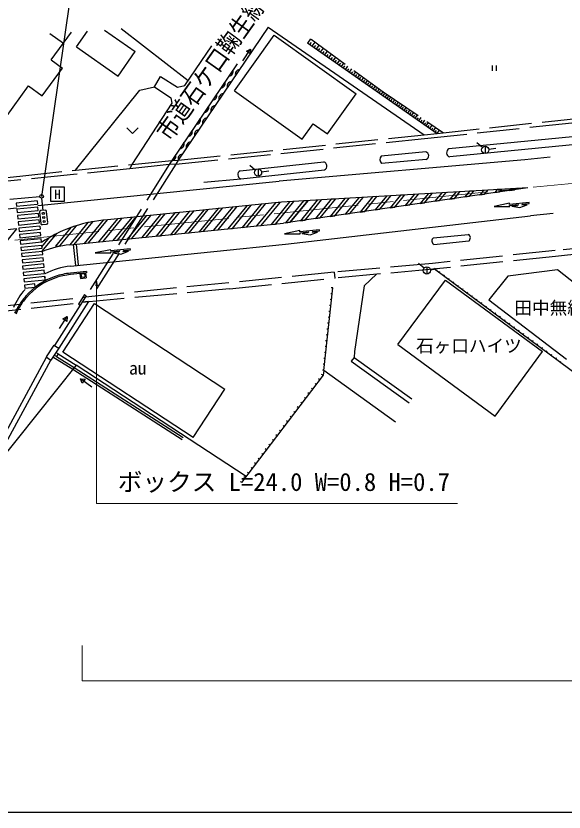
# Model space of a CAD drawing. Units: millimetres, scale not verified. Extents: x 40000 to 680000, y 20000 to 380000.
# Drawn here: x 374135 to 451954, y 205000 to 317987 of the extents above; entities that cross this region are included whole.
import ezdxf
from ezdxf.enums import TextEntityAlignment as Align

# ---------------------------------------------------------------- set-up
doc = ezdxf.new("R2010")
doc.units = ezdxf.units.MM
doc.header["$LTSCALE"] = 1000
doc.linetypes.add('CHAIN', pattern=[18.5, 12, -1.5, 3.5, -1.5])
doc.linetypes.add('DASHED', pattern=[7.5, 6, -1.5])
for name, color, linetype, lineweight in [('M-BGD', 7, 'Continuous', 25), ('M-BGD-EXST', 7, 'Continuous', 25), ('M-BMK', 2, 'CHAIN', 13), ('M-STR-HTXT', 7, 'Continuous', 13), ('M-STR-STRC', 7, 'Continuous', 25), ('M-TTL-BAND', 7, 'Continuous', 25)]:
    doc.layers.add(name, color=color, linetype=linetype, lineweight=lineweight)
doc.layers.add('M-BMK-HTXT', color=7, linetype='Continuous')
doc.styles.add('ＭＳ ゴシック', font='')
doc.styles.get('ＭＳ ゴシック').set_extended_font_data('MS Gothic')

# ---------------------------------------------------------------- blocks, each defined once
blk = doc.blocks.new('open_arrow')
at = {"color": 0, "linetype": 'Continuous', "lineweight": -2}
blk.add_lwpolyline([(7.5, 1.25), (0, 0), (7.5, -1.25)], dxfattribs=at)

msp = doc.modelspace()

# ---------------------------------------------------------------- linework, layer by layer
at = {"layer": 'M-BGD'}
for p, q in [((409963, 316402), (397177, 297514)), ((409963, 316402), (432112, 301115)), ((378970, 315494), (380867, 314119)), ((379138, 311732), (382003, 315687)), ((382715, 313589), (384280, 315832)), ((386704, 315987), (391082, 312934)), ((398587, 308766), (389097, 316140)), ((405147, 307340), (410784, 315250)), ((410784, 315250), (422429, 306951)), ((415535, 314155), (433924, 301310)), ((415578, 314125), (415998, 314719)), ((415881, 313913), (416090, 314209)), ((416184, 313701), (416595, 314283)), ((382715, 313589), (388651, 309449)), ((398137, 308095), (401937, 313752)), ((406358, 311610), (407449, 313287)), ((406851, 312983), (407449, 313287)), ((407413, 312617), (406851, 312983)), ((407449, 313287), (407413, 312617)), ((416486, 313491), (416693, 313785)), ((416787, 313280), (417189, 313849)), ((417087, 313071), (417294, 313363)), ((417387, 312861), (417780, 313417)), ((417983, 312445), (418367, 312988)), ((388651, 309449), (391082, 312934)), ((417685, 312653), (417890, 312944)), ((418280, 312237), (418484, 312527)), ((418576, 312030), (418952, 312562)), ((418871, 311824), (419074, 312112)), ((419166, 311618), (419533, 312137)), ((379138, 311732), (380736, 310574)), ((405542, 311183), (396247, 297451)), ((419459, 311414), (419661, 311700)), ((419752, 311209), (420111, 311715)), ((420044, 311005), (420245, 311289)), ((420336, 310801), (420685, 311296)), ((420626, 310599), (420826, 310881)), ((420916, 310396), (421257, 310878)), ((377878, 306629), (380736, 310574)), ((421205, 310194), (421403, 310476)), ((421493, 309993), (421825, 310463)), ((421780, 309793), (421978, 310072)), ((422067, 309592), (422391, 310051)), ((422352, 309393), (422549, 309671)), ((422638, 309194), (422953, 309640)), ((393818, 307944), (394660, 309369)), ((394660, 309369), (397057, 307879)), ((422921, 308995), (423117, 309272)), ((423205, 308797), (423512, 309232)), ((423487, 308600), (423682, 308875)), ((423769, 308403), (424068, 308826)), ((424050, 308207), (424243, 308480)), ((371515, 301992), (375908, 308056)), ((375908, 308056), (377878, 306629)), ((382574, 296100), (391724, 307469)), ((391724, 307469), (393818, 307944)), ((393818, 307944), (396150, 306368)), ((397057, 307879), (398137, 308095)), ((405147, 307340), (414758, 300492)), ((424331, 308011), (424621, 308422)), ((424610, 307816), (424802, 308088)), ((424889, 307621), (425171, 308020)), ((425167, 307427), (425358, 307697)), ((425444, 307233), (425718, 307621)), ((396150, 306368), (396258, 305612)), ((418354, 301233), (422429, 306951)), ((425720, 307040), (425910, 307309)), ((425996, 306847), (426262, 307223)), ((426271, 306656), (426460, 306923)), ((426545, 306464), (426816, 306847)), ((426819, 306273), (427006, 306539)), ((427092, 306082), (427367, 306473)), ((396258, 305612), (390605, 296886)), ((427363, 305893), (427550, 306157)), ((427635, 305703), (427916, 306101)), ((427905, 305515), (428091, 305777)), ((428175, 305326), (428461, 305731)), ((428443, 305138), (428628, 305400)), ((428712, 304951), (429003, 305363)), ((428979, 304764), (429163, 305024)), ((429246, 304578), (429542, 304997)), ((429512, 304392), (429694, 304651)), ((429777, 304206), (430079, 304633)), ((430042, 304022), (430223, 304279)), ((430306, 303837), (430612, 304271)), ((430568, 303654), (430749, 303910)), ((430831, 303470), (431143, 303911)), ((431092, 303288), (431272, 303542)), ((431354, 303105), (431670, 303553)), ((431614, 302924), (431792, 303177)), ((431873, 302742), (432195, 303197)), ((432132, 302562), (432310, 302813)), ((432390, 302381), (432717, 302843)), ((414758, 300492), (416319, 302683)), ((416319, 302683), (418354, 301233)), ((432647, 302202), (432824, 302452)), ((432904, 302022), (433235, 302491)), ((433160, 301844), (433336, 302092)), ((433416, 301665), (433752, 302141)), ((433670, 301488), (433844, 301735)), ((433924, 301310), (434265, 301793)), ((467649, 302234), (435612, 299126)), ((467761, 301090), (435724, 297981)), ((432346, 298679), (426010, 298093)), ((390605, 296886), (396247, 297451)), ((396247, 297451), (395912, 296907)), ((396247, 297451), (397177, 297514)), ((397177, 297514), (396846, 296940)), ((405954, 296008), (417866, 297273)), ((432374, 297618), (426037, 297032)), ((395912, 296907), (390290, 296271)), ((390605, 296886), (390290, 296271)), ((396846, 296940), (395912, 296907)), ((396860, 296964), (396846, 296940)), ((406050, 294887), (417962, 296152)), ((400822, 294391), (406050, 294887)), ((433399, 286507), (438338, 286986)), ((433474, 285566), (438412, 286045)), ((384141, 281712), (381863, 281482)), ((384163, 281514), (381883, 281283)), ((383047, 281602), (383069, 281403)), ((383218, 281418), (383293, 280728)), ((383372, 281391), (383869, 281445)), ((383372, 281391), (383426, 280894)), ((383631, 281623), (383631, 281623)), ((383869, 281445), (383923, 280948)), ((384014, 281498), (384089, 280816)), ((384141, 281712), (384163, 281514)), ((419307, 281607), (419391, 280776)), ((433556, 282064), (433675, 282224)), ((433556, 282064), (433675, 282224)), ((454040, 266858), (433556, 282064)), ((434216, 281573), (434336, 281734)), ((451011, 281952), (443961, 281040)), ((457839, 276502), (451011, 281952)), ((378343, 280430), (378431, 280250)), ((383293, 280728), (384089, 280816)), ((383426, 280894), (383923, 280948)), ((425327, 281316), (423568, 279683)), ((428364, 271348), (435106, 280507)), ((434877, 281083), (434996, 281243)), ((435106, 280507), (448902, 270350)), ((435538, 280592), (435657, 280753)), ((436199, 280102), (436318, 280262)), ((443961, 281040), (441266, 277697)), ((417854, 267688), (419110, 279379)), ((419110, 279379), (418912, 279400)), ((419110, 279379), (418912, 279400)), ((423568, 279683), (422210, 270383)), ((436860, 279611), (436979, 279772)), ((437520, 279121), (437640, 279281)), ((375479, 278170), (375630, 278039)), ((383869, 278437), (383007, 277089)), ((384122, 278276), (383260, 276928)), ((383869, 278437), (384122, 278276)), ((419021, 278544), (418822, 278565)), ((438181, 278630), (438300, 278791)), ((438842, 278140), (438961, 278300)), ((383260, 276928), (379608, 271214)), ((384456, 277462), (380208, 270816)), ((380792, 270260), (385304, 277154)), ((383007, 277089), (383260, 276928)), ((384456, 277462), (383540, 277366)), ((385304, 277154), (403814, 265040)), ((418841, 276874), (418642, 276895)), ((418931, 277709), (418732, 277730)), ((439503, 277649), (439622, 277810)), ((440164, 277159), (440283, 277319)), ((440824, 276668), (440944, 276829)), ((441266, 277697), (452288, 269289)), ((374340, 276549), (374340, 276549)), ((374432, 276709), (374604, 276608)), ((418751, 276039), (418553, 276060)), ((441485, 276178), (441604, 276338)), ((442146, 275687), (442265, 275848)), ((380320, 273636), (381414, 275311)), ((380815, 275008), (381414, 275311)), ((381377, 274641), (380815, 275008)), ((381414, 275311), (381377, 274641)), ((418662, 275204), (418463, 275225)), ((442807, 275197), (442926, 275357)), ((443468, 274706), (443587, 274867)), ((418482, 273534), (418283, 273555)), ((418572, 274369), (418373, 274390)), ((444128, 274215), (444248, 274376)), ((444789, 273725), (444908, 273886)), ((418393, 272699), (418194, 272720)), ((445450, 273234), (445569, 273395)), ((446111, 272744), (446230, 272904)), ((446772, 272253), (446891, 272414)), ((379517, 271275), (378409, 269610)), ((379517, 271275), (380208, 270816)), ((418303, 271864), (418104, 271885)), ((428364, 271348), (442159, 261192)), ((447432, 271763), (447552, 271923)), ((448093, 271272), (448212, 271433)), ((380208, 270816), (379100, 269150)), ((380153, 270011), (379820, 270233)), ((399302, 258146), (380792, 270260)), ((418123, 270193), (417925, 270215)), ((418213, 271028), (418014, 271050)), ((422210, 270383), (422150, 269512)), ((442159, 261192), (448902, 270350)), ((448754, 270782), (448873, 270942)), ((449415, 270291), (449534, 270452)), ((369627, 253248), (378498, 269550)), ((370229, 252848), (379100, 269150)), ((378409, 269610), (379100, 269150)), ((379399, 269599), (382212, 267835)), ((379904, 269636), (379571, 269858)), ((380153, 270011), (379904, 269636)), ((379904, 269636), (382400, 268071)), ((380153, 270011), (382683, 268425)), ((418034, 269358), (417835, 269380)), ((422150, 269512), (421732, 268982)), ((421732, 268982), (429960, 263089)), ((422150, 269512), (430325, 263656)), ((450076, 269801), (450195, 269961)), ((450736, 269310), (450856, 269471)), ((451397, 268820), (451516, 268980)), ((382683, 268425), (369466, 251894)), ((382212, 267835), (397714, 257898)), ((382400, 268071), (397876, 258151)), ((406805, 252638), (382683, 268425)), ((417944, 268523), (417745, 268545)), ((417773, 267020), (406153, 251783)), ((417773, 267020), (417533, 267094)), ((417854, 267688), (417655, 267710)), ((417854, 267688), (417773, 267020)), ((428005, 260334), (417854, 267688)), ((384897, 265299), (383300, 266503)), ((383300, 266503), (383965, 266421)), ((383562, 265885), (383300, 266503)), ((383965, 266421), (383562, 265885)), ((416763, 265695), (416604, 265816)), ((417268, 266357), (417109, 266479)), ((399302, 258146), (403814, 265040)), ((415752, 264370), (415593, 264491)), ((416258, 265032), (416099, 265154)), ((415247, 263707), (415088, 263829)), ((414237, 262383), (414078, 262504)), ((414742, 263045), (414583, 263166)), ((413226, 261058), (413067, 261179)), ((413732, 261720), (413572, 261841)), ((412721, 260395), (412562, 260516)), ((411711, 259070), (411552, 259192)), ((412216, 259733), (412057, 259854)), ((410700, 257745), (410541, 257867)), ((411205, 258408), (411046, 258529)), ((409690, 256421), (409531, 256542)), ((410195, 257083), (410036, 257204)), ((409185, 255758), (409026, 255879)), ((408174, 254433), (408015, 254554)), ((408679, 255096), (408520, 255217)), ((407164, 253108), (407005, 253230)), ((407669, 253771), (407510, 253892)), ((406659, 252446), (406500, 252567)), ((406153, 251783), (405994, 251905)), ((406153, 251783), (405994, 251905))]:
    msp.add_line(p, q, dxfattribs=at)
at = {"layer": 'M-BGD', "linetype": 'DASHED'}
for p, q in [((416041, 314687), (426278, 307212)), ((426278, 307212), (434832, 301408)), ((432162, 300583), (455862, 303132)), ((433924, 301310), (455811, 303664)), ((396846, 296940), (432162, 300583)), ((397177, 297514), (432112, 301115)), ((432112, 301115), (433924, 301310)), ((374672, 295225), (382631, 296105)), ((390290, 296271), (382298, 295474)), ((382631, 296105), (390605, 296886)), ((395912, 296907), (384122, 278276)), ((396860, 296964), (384916, 278185)), ((355349, 293314), (374672, 295225)), ((382298, 295474), (371474, 294411)), ((480167, 287638), (450686, 284685)), ((478864, 286810), (450736, 283855)), ((450686, 284685), (433289, 282872)), ((450736, 283855), (433339, 282041)), ((433289, 282872), (419307, 281607)), ((419307, 281607), (384006, 278095)), ((433339, 282041), (419358, 280776)), ((404436, 279265), (419463, 280805)), ((404436, 279265), (383506, 277312)), ((353869, 274819), (384006, 278095)), ((353944, 274099), (383506, 277312))]:
    msp.add_line(p, q, dxfattribs=at)
at = {"layer": 'M-BGD'}
for centre, radius, start, end in [((404330, 310126), 662, 274.39622, 17.41668), ((405942, 309727), 662, 94.39622, 197.41668), ((403168, 308410), 662, 274.39622, 17.41668), ((404780, 308011), 662, 94.39622, 197.41668), ((402006, 306693), 662, 274.39622, 17.41668), ((403618, 306294), 662, 94.39622, 197.41668), ((400844, 304977), 662, 274.39622, 17.41668), ((402457, 304578), 662, 94.39622, 197.41668), ((399682, 303260), 662, 274.39622, 17.41668), ((401295, 302861), 662, 94.39622, 197.41668), ((398520, 301544), 662, 274.39622, 17.41668), ((400133, 301145), 662, 94.39622, 197.41668), ((397359, 299827), 662, 274.39622, 17.41668), ((398971, 299428), 662, 94.39622, 197.41668), ((396197, 298111), 662, 274.39622, 17.41668), ((397809, 297712), 662, 94.39622, 197.41668), ((432165, 298144), 570, 291.6656, 72.78232), ((435904, 298576), 622, 117.96098, 253.18341), ((417667, 296691), 614, 298.61451, 71.18367), ((426572, 297577), 763, 137.45957, 225.5553), ((406223, 295467), 605, 116.44114, 253.35705), ((433762, 286067), 570, 129.45854, 241.56441), ((438099, 286490), 551, 304.66856, 64.28123), ((382845, 271781), 9750, 95.78051, 108.72873), ((382845, 271781), 9750, 108.72873, 139.06401), ((382845, 271781), 9550, 108.72873, 139.06401), ((382845, 271781), 9550, 95.78051, 108.72873), ((382845, 271781), 9750, 128.25275, 129.30377), ((382845, 271781), 9750, 139.06401, 149.6417), ((382845, 271781), 9550, 139.06401, 149.6417), ((382845, 271781), 9750, 137.86488, 139.06401), ((382845, 271781), 9750, 149.6417, 155.78051), ((382845, 271781), 9550, 149.6417, 155.78051), ((388443, 268992), 16000, 151.16331, 151.81347)]:
    msp.add_arc(centre, radius, start, end, dxfattribs=at)
at = {"layer": 'M-BGD-EXST'}
for p, q in [((441768, 310974), (441768, 310174)), ((442301, 310974), (442301, 310174)), ((389870, 302108), (390670, 301308)), ((390670, 301308), (391470, 302108)), ((440370, 299302), (439585, 299961)), ((440762, 299485), (440762, 298461)), ((441267, 299062), (442276, 299240)), ((408112, 296085), (407327, 296743)), ((408504, 296268), (408504, 295243)), ((409009, 295844), (410018, 296022)), ((373256, 291962), (377525, 292372)), ((377983, 290386), (377803, 292127)), ((378281, 290417), (377684, 290355)), ((377506, 290136), (377669, 288544)), ((378664, 288647), (378500, 290238)), ((377889, 288366), (378486, 288427)), ((432072, 282199), (431288, 282858)), ((432465, 282382), (432465, 281358)), ((432969, 281959), (433978, 282137))]:
    msp.add_line(p, q, dxfattribs=at)
msp.add_lwpolyline([(379034, 291675), (381034, 291675), (381035, 293675), (379035, 293675)], close=True, dxfattribs=at)
for centre, radius in [((440762, 298973), 512), ((408504, 295755), 512), ((377778, 292376), 250), ((378026, 289963), 150), ((378085, 289391), 150), ((378144, 288819), 150), ((432465, 281870), 512)]:
    msp.add_circle(centre, radius, dxfattribs=at)
for centre, start, end in [((378301, 290218), 5.87693, 95.87693), ((377705, 290156), 95.87693, 185.87693), ((377868, 288565), 185.87693, 275.87693), ((378465, 288626), 275.87693, 5.87693)]:
    msp.add_arc(centre, 200, start, end, dxfattribs=at)
at = {"layer": 'M-BMK'}
msp.add_line((373965, 286170), (471786, 296128), dxfattribs=at)
at = {"layer": 'M-STR-HTXT'}
for p, q in [((383540, 228636), (383540, 223636)), ((383540, 223636), (557784, 223636))]:
    msp.add_line(p, q, dxfattribs=at)
msp.add_lwpolyline([(385592, 280427), (385592, 248804), (436842, 248804)], dxfattribs=at)
at = {"layer": 'M-STR-STRC'}
for p, q in [((383725, 333667), (377788, 292366)), ((446386, 297562), (411513, 294534)), ((450000, 297928), (446386, 297562)), ((377239, 291065), (411513, 294534)), ((446789, 293583), (411816, 291550)), ((446789, 293583), (412118, 288565)), ((430672, 292646), (429381, 291063)), ((430039, 291159), (431282, 292681)), ((431282, 292681), (430672, 292646)), ((432637, 292760), (431503, 291370)), ((432162, 291466), (433247, 292795)), ((433247, 292795), (432637, 292760)), ((434602, 292874), (433625, 291678)), ((434284, 291773), (435212, 292910)), ((435212, 292910), (434602, 292874)), ((436567, 292988), (435748, 291985)), ((436406, 292080), (437177, 293024)), ((437177, 293024), (436567, 292988)), ((438532, 293103), (437870, 292292)), ((438529, 292387), (439142, 293138)), ((439142, 293138), (438532, 293103)), ((440497, 293217), (439992, 292599)), ((439992, 292599), (440651, 292694)), ((441106, 293252), (440497, 293217)), ((440651, 292694), (441106, 293252)), ((442461, 293331), (442115, 292906)), ((442115, 292906), (442773, 293001)), ((443071, 293366), (442461, 293331)), ((442773, 293001), (443071, 293366)), ((444426, 293445), (444237, 293213)), ((444237, 293213), (444895, 293308)), ((445036, 293481), (444426, 293445)), ((444895, 293308), (445036, 293481)), ((377171, 291736), (374187, 291434)), ((377171, 291736), (377217, 291289)), ((411816, 291550), (387145, 289052)), ((408944, 288244), (411627, 291531)), ((412989, 291618), (410351, 288386)), ((410985, 288450), (413599, 291653)), ((411627, 291531), (410994, 291467)), ((414954, 291732), (412403, 288606)), ((413599, 291653), (412989, 291618)), ((413061, 288701), (415564, 291768)), ((415564, 291768), (413061, 288701)), ((416919, 291846), (414525, 288913)), ((415564, 291768), (414954, 291732)), ((415183, 289009), (417528, 291882)), ((418883, 291961), (416647, 289220)), ((417528, 291882), (416919, 291846)), ((417306, 289316), (419493, 291996)), ((420848, 292075), (418769, 289528)), ((419493, 291996), (418883, 291961)), ((419428, 289623), (421458, 292110)), ((421458, 292110), (420848, 292075)), ((422813, 292189), (420892, 289835)), ((421550, 289930), (423423, 292224)), ((423423, 292224), (422813, 292189)), ((424778, 292303), (423014, 290142)), ((423673, 290237), (425388, 292339)), ((425388, 292339), (424778, 292303)), ((426743, 292417), (425136, 290449)), ((425795, 290544), (427353, 292453)), ((427353, 292453), (426743, 292417)), ((428708, 292532), (427259, 290756)), ((427917, 290851), (429317, 292567)), ((429317, 292567), (428708, 292532)), ((433625, 291678), (434284, 291773)), ((435748, 291985), (436406, 292080)), ((437870, 292292), (438529, 292387)), ((446998, 291525), (444212, 291243)), ((447013, 291376), (446998, 291525)), ((358737, 289192), (374255, 290763)), ((374187, 291434), (374232, 290987)), ((374232, 290987), (377217, 291289)), ((377262, 290841), (374277, 290539)), ((374277, 290539), (374322, 290091)), ((374322, 290091), (377307, 290393)), ((377307, 290393), (377262, 290841)), ((400793, 290434), (398110, 287147)), ((398743, 287211), (401426, 290498)), ((402833, 290640), (400150, 287354)), ((400784, 287418), (403466, 290705)), ((401426, 290498), (400793, 290434)), ((404873, 290847), (402191, 287560)), ((402824, 287624), (405506, 290911)), ((403466, 290705), (402833, 290640)), ((406913, 291053), (404231, 287767)), ((404864, 287831), (407547, 291118)), ((405506, 290911), (404873, 290847)), ((408954, 291260), (406271, 287973)), ((406904, 288037), (409587, 291324)), ((407547, 291118), (406913, 291053)), ((410994, 291467), (408311, 288180)), ((409587, 291324), (408954, 291260)), ((425136, 290449), (425795, 290544)), ((427259, 290756), (427917, 290851)), ((429381, 291063), (430039, 291159)), ((431503, 291370), (432162, 291466)), ((444197, 291392), (442031, 290947)), ((442031, 290947), (444242, 290945)), ((444212, 291243), (444197, 291392)), ((444227, 291094), (445471, 291220)), ((444242, 290945), (444227, 291094)), ((445336, 291056), (444541, 290975)), ((444541, 290975), (445665, 290787)), ((445665, 290787), (446729, 291197)), ((446729, 291197), (445933, 291116)), ((446068, 291280), (447013, 291376)), ((377353, 289946), (374368, 289643)), ((374368, 289643), (374413, 289196)), ((374413, 289196), (377398, 289498)), ((377398, 289498), (377353, 289946)), ((386502, 285972), (389185, 289259)), ((390592, 289401), (387909, 286114)), ((388543, 286178), (391225, 289465)), ((389185, 289259), (388552, 289195)), ((392632, 289608), (389950, 286321)), ((390583, 286385), (393265, 289672)), ((391225, 289465), (390592, 289401)), ((394672, 289814), (391990, 286527)), ((392623, 286591), (395305, 289878)), ((393265, 289672), (392632, 289608)), ((396713, 290021), (394030, 286734)), ((394663, 286798), (397346, 290085)), ((395305, 289878), (394672, 289814)), ((398753, 290227), (396070, 286940)), ((396703, 287005), (399386, 290291)), ((397346, 290085), (396713, 290021)), ((399386, 290291), (398753, 290227)), ((412421, 285580), (447192, 289603)), ((416647, 289220), (417306, 289316)), ((418769, 289528), (419428, 289623)), ((420892, 289835), (421550, 289930)), ((423014, 290142), (423673, 290237)), ((450390, 289927), (447192, 289603)), ((377443, 289050), (374458, 288748)), ((374458, 288748), (374504, 288300)), ((374504, 288300), (377489, 288602)), ((377534, 288155), (374549, 287853)), ((377489, 288602), (377443, 289050)), ((377534, 288155), (377579, 287707)), ((380382, 285352), (382719, 288216)), ((384364, 288650), (381789, 285495)), ((381789, 285495), (412118, 288565)), ((382422, 285559), (385057, 288787)), ((386512, 288988), (383829, 285701)), ((384462, 285765), (387145, 289052)), ((388552, 289195), (385869, 285908)), ((387145, 289052), (386512, 288988)), ((408311, 288180), (408944, 288244)), ((410351, 288386), (410985, 288450)), ((412403, 288606), (413061, 288701)), ((414525, 288913), (415183, 289009)), ((374277, 287750), (363494, 286658)), ((371039, 283782), (374277, 287750)), ((374549, 287853), (374594, 287405)), ((374594, 287405), (377579, 287707)), ((377624, 287259), (374640, 286957)), ((377670, 286812), (377624, 287259)), ((377883, 284584), (379935, 287099)), ((381918, 287946), (379749, 285288)), ((396070, 286940), (396703, 287005)), ((398110, 287147), (398743, 287211)), ((400150, 287354), (400784, 287418)), ((402191, 287560), (402824, 287624)), ((404231, 287767), (404864, 287831)), ((406271, 287973), (406904, 288037)), ((414436, 287518), (412269, 287073)), ((412269, 287073), (414481, 287070)), ((414451, 287369), (414436, 287518)), ((417236, 287651), (414451, 287369)), ((414466, 287220), (415709, 287346)), ((414481, 287070), (414466, 287220)), ((415575, 287181), (414779, 287101)), ((414779, 287101), (415904, 286913)), ((415904, 286913), (416968, 287322)), ((416968, 287322), (416172, 287242)), ((416306, 287406), (417252, 287502)), ((417252, 287502), (417236, 287651)), ((374640, 286957), (374685, 286509)), ((374685, 286509), (377670, 286812)), ((377715, 286364), (374730, 286062)), ((374730, 286062), (374776, 285614)), ((374776, 285614), (377760, 285916)), ((377760, 285916), (377715, 286364)), ((377830, 285230), (378904, 286546)), ((385869, 285908), (386502, 285972)), ((387909, 286114), (388543, 286178)), ((389950, 286321), (390583, 286385)), ((391990, 286527), (392623, 286591)), ((394030, 286734), (394663, 286798)), ((374821, 285166), (377806, 285468)), ((374821, 285166), (374866, 284719)), ((374866, 284719), (377851, 285021)), ((377851, 285021), (377806, 285468)), ((379749, 285288), (380382, 285352)), ((381789, 285495), (382422, 285559)), ((381906, 282491), (412421, 285580)), ((382271, 285544), (382573, 282559)), ((383021, 282604), (382719, 285589)), ((383829, 285701), (384462, 285765)), ((387573, 284799), (385407, 284353)), ((387588, 284649), (387573, 284799)), ((390374, 284932), (387588, 284649)), ((389444, 284687), (390389, 284782)), ((390389, 284782), (390374, 284932)), ((377896, 284573), (374912, 284271)), ((374912, 284271), (374957, 283823)), ((374957, 283823), (377942, 284125)), ((377987, 283678), (375002, 283375)), ((377942, 284125), (377896, 284573)), ((378032, 283230), (377987, 283678)), ((385407, 284353), (387618, 284351)), ((387603, 284500), (388847, 284626)), ((387618, 284351), (387603, 284500)), ((388713, 284462), (387917, 284381)), ((387917, 284381), (389041, 284194)), ((389041, 284194), (390106, 284603)), ((390106, 284603), (389310, 284522)), ((375002, 283375), (375048, 282928)), ((375048, 282928), (378032, 283230)), ((378078, 282782), (375093, 282480)), ((375093, 282480), (375138, 282032)), ((378123, 282334), (378078, 282782)), ((375138, 282032), (378123, 282334)), ((378168, 281887), (375184, 281585)), ((375184, 281585), (375229, 281137)), ((375229, 281137), (378214, 281439)), ((378214, 281439), (378168, 281887)), ((378259, 280991), (375274, 280689)), ((375274, 280689), (375320, 280241)), ((375320, 280241), (378304, 280544)), ((378304, 280544), (378259, 280991)), ((378259, 280991), (378271, 280869)), ((376836, 279943), (375365, 279794)), ((375365, 279794), (375410, 279346)), ((375410, 279346), (376881, 279495)), ((376881, 279495), (376836, 279943))]:
    msp.add_line(p, q, dxfattribs=at)
for centre, radius, start, end in [((446174, 290509), 1000, 134.69192, 146.8691), ((446379, 290889), 500, 128.53319, 153.02784), ((388385, 270081), 19000, 95.78051, 123.96924), ((388385, 270081), 19000, 107.34779, 109.89755), ((388385, 270081), 19000, 100.08783, 102.21555), ((388385, 270081), 19000, 116.40348, 119.9334), ((416413, 286635), 1000, 134.69192, 146.8691), ((416618, 287015), 500, 128.53319, 153.02784), ((382913, 272542), 13000, 94.96472, 112.68003), ((389550, 283915), 1000, 134.69192, 146.8691), ((389755, 284295), 500, 128.53319, 153.02784), ((382913, 272542), 10000, 95.78051, 117.98432), ((382913, 272542), 10000, 138.46045, 156.11076)]:
    msp.add_arc(centre, radius, start, end, dxfattribs=at)
at = {"layer": 'M-TTL-BAND'}
msp.add_line((40000, 205000), (579000, 205000), dxfattribs=at)

# ---------------------------------------------------------------- block references
at = {"layer": 'M-STR-HTXT', "xscale": 100, "yscale": 100, "rotation": 270}
msp.add_blockref('open_arrow', (385592, 280427), dxfattribs=at)

# ---------------------------------------------------------------- texts
at = {"layer": 'M-BGD-EXST', "style": 'ＭＳ ゴシック', "width": 0.85}
msp.add_text('市道石ケ口鞠生線', height=2566, rotation=54.655, dxfattribs=at).set_placement((396608, 299629), align=Align.BOTTOM_LEFT)
at = {"layer": 'M-BGD-EXST', "style": 'ＭＳ ゴシック'}
msp.add_text('H', height=1320, rotation=359.992, dxfattribs=at).set_placement((380034, 292675), align=Align.MIDDLE_CENTER)
for s, p in [('田中無線', (449908, 276548)), ('石ヶ口ハイツ', (438444, 271169))]:
    msp.add_text(s, height=1833, dxfattribs=at).set_placement(p, align=Align.MIDDLE_CENTER)
at = {"layer": 'M-BMK-HTXT', "style": 'ＭＳ ゴシック'}
msp.add_text('au', height=1833, dxfattribs=at).set_placement((390192, 266534), align=Align.BOTTOM_LEFT)
at = {"layer": 'M-STR-HTXT', "style": 'ＭＳ ゴシック'}
msp.add_text('ボックス L=24.0 W=0.8 H=0.7', height=2566, dxfattribs=at).set_placement((388592, 249804), align=Align.BOTTOM_LEFT)

doc.saveas('drawing.dxf')
